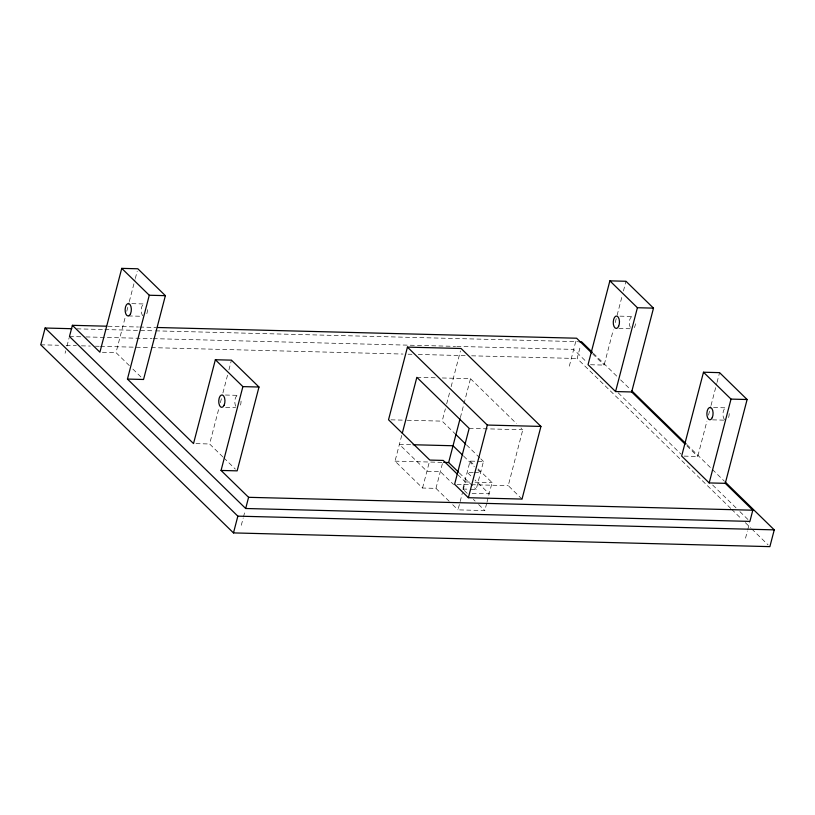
<?xml version="1.0" encoding="UTF-8"?>
<svg xmlns="http://www.w3.org/2000/svg" width="815" height="815" viewBox="0 0 815 815"><rect width="100%" height="100%" fill="white"/><g stroke="black" fill="none" stroke-linecap="round" stroke-linejoin="round"><path stroke-width="0.61" stroke-dasharray="4.08 3.06" d="M65.098 353.262L65.73 350.868M66.973 346.08L69.153 337.695M129.33 365.609L116.005 352.61L125.184 317.381M126.763 311.299L128.984 302.793M129.3 301.581L134.995 279.718M135.31 278.496L137.205 271.212M222.943 456.981L209.618 443.981L219.113 407.531M220.376 402.671L221.639 397.812M222.913 392.952L227.65 374.737M228.923 369.867L231.45 360.149M241.311 525.257L243.186 518.075M243.491 516.873L245.05 510.893M449.177 501.266L435.964 488.368L422.547 488.022L395.02 461.147L401.714 435.444M422.547 488.022L429.536 461.198M455.931 434.578L442.168 421.141L445.377 408.824M446.661 403.904L449.87 391.587M451.153 386.667L460.455 350.949M435.964 488.368L442.657 462.655M460.363 417.575L470.489 378.69L440.548 377.926M467.189 493.35L462.777 489.051L470.061 461.107L483.468 461.453L476.184 489.397L470.092 489.245M486.677 503.364L484.803 510.557L457.989 509.864L462.349 493.106M463.226 489.744L465.263 481.92L458.213 475.043M486.993 502.172L492.087 482.612L477.987 468.849M522.018 499.075L508.244 485.638L522.802 429.76L520.999 427.997M569.318 366.159L576.022 340.456M730.79 508.479L577.152 358.508L580.586 345.336M590.518 364.743L604.129 365.089L613.308 329.861M615.213 322.577L616.792 316.495M617.108 315.283L622.171 295.845M623.434 290.986L625.971 281.267M684.131 456.115L697.742 456.461L706.921 421.233M708.5 415.161L710.721 406.654M711.037 405.442L716.731 383.57M717.047 382.357L719.584 372.638M745.531 538.155L747.406 530.973M747.712 529.77L749.586 522.588M131.836 303.659L144.214 303.975M619.96 316.149L632.338 316.464M128.352 315.935L141.973 316.281M618.952 328.486L630.097 328.761M107.947 326.234L138.428 327.009M139.691 327.039L156.205 327.467M76.895 328.842L103.587 329.525M104.86 329.555L154.432 330.819M155.706 330.849L577.703 341.648M69.469 336.503L80.899 336.789M85.983 336.921L152.028 338.612M153.291 338.643L416.2 345.366M417.474 345.397L455.575 346.375M456.838 346.406L573.689 349.401L586.403 361.809M40.75 344.796L58.548 345.244M66.168 345.438L76.345 345.703M81.429 345.835L90.322 346.059M95.406 346.192L99.216 346.283M100.49 346.324L150.062 347.587M151.335 347.618L403.018 354.056M408.101 354.189L411.911 354.281M418.268 354.444L466.567 355.686M471.651 355.809L577.152 358.508M102.384 352.263L116.005 352.61M416.852 377.325L435.567 377.803M225.449 395.031L237.827 395.346M713.573 407.52L725.951 407.836M225.674 407.398L235.576 407.653M712.565 419.857L723.71 420.143M391.027 419.837L405.992 420.214M407.235 420.245L442.168 421.141M469.165 428.384L522.802 429.76M410.607 444.674L399.381 444.389L426.917 471.253L440.324 471.6L453.537 484.497M195.997 443.635L209.618 443.981M395.02 461.147L442.423 462.36M473.24 472.445L467.148 472.282L471.549 476.592M474.462 472.476L480.555 472.629L477.896 470.031M465.263 481.92L470.143 482.052M475.013 482.174L492.087 482.612M457.103 484.334L508.244 485.638M462.777 489.051L468.87 489.204M472.109 493.35L489.173 493.788L475.074 480.025M593.34 353.282L616.975 376.357M620.612 379.902L630.616 389.662M686.974 444.674L711.526 468.635M712.432 469.522L724.25 481.064M592.587 353.822L604.129 365.089M686.882 445.866L697.742 456.461M618.198 392.84L680.871 454.016M712.656 485.037L736.271 508.091M739.908 511.637L749.902 521.396M731.697 509.365L741.701 519.124M745.338 522.67L750.788 527.998M751.705 528.884L768.066 544.858M470.489 378.69L516.486 423.596M466.598 444.98L479.913 457.989M480.799 458.855L483.468 461.453M470.061 461.107L474.462 465.406M463.684 456.156L474.34 466.557M459.314 472.924L476.184 489.397M473.352 499.371L475.114 501.093M478.639 504.536L484.803 510.557M452.702 504.709L457.989 509.864M132.876 369.083L143.542 379.484M223.83 457.847L235.372 469.124M630.341 327.345A6.204 3.107 -88.5 0 1 629.914 319.256A6.204 3.107 -88.5 0 1 633.907 317.055M635.496 323.799A6.204 3.107 -88.5 0 1 633.377 328.496M729.181 413.551A6.204 3.107 -88.5 0 1 728.345 418.064M724.616 419.603A6.204 3.107 -88.5 0 1 723.15 412.084A6.204 3.107 -88.5 0 1 726.756 407.928M147.444 309.69A6.204 3.107 -88.5 0 1 146.608 314.203M142.87 315.751A6.204 3.107 -88.5 0 1 141.413 308.223A6.204 3.107 -88.5 0 1 145.019 304.066M241.057 401.062A6.204 3.107 -88.5 0 1 239.6 406.654M235.82 406.237A6.204 3.107 -88.5 0 1 235.189 398.841A6.204 3.107 -88.5 0 1 238.632 395.438"/><path stroke-width="1.22" d="M71.812 328.71L45.12 328.027L40.75 344.796L233.477 532.908L769.88 546.631L774.25 529.862L725.156 481.95M106.673 326.204L72.382 325.317L69.469 336.503L245.682 508.499L749.902 521.396L752.805 510.21L725.279 483.336L709.182 482.928L681.656 456.054L703.488 372.231L719.584 372.638L747.111 399.513L725.279 483.336M121.751 268.369L149.277 295.244L127.446 379.067L143.542 379.484L165.374 295.651L137.837 268.777L121.751 268.369L99.909 352.192L72.382 325.317M215.364 359.741L242.89 386.616L221.059 470.449L237.145 470.856L258.987 387.023L231.45 360.149L215.364 359.741L193.522 443.574L127.446 379.067M233.477 532.908L237.848 516.15L45.12 328.027M245.682 508.499L248.585 497.313L221.059 470.449M402.294 433.203L416.852 377.325L469.165 428.384L454.607 484.273L468.37 497.71L522.018 499.075L540.936 426.428L461.096 348.494L407.449 347.119L388.531 419.766L429.831 460.078L443.238 460.424L457.337 474.187M458.427 472.058L448.657 462.523L460.047 418.788M468.37 497.71L487.299 425.053L407.449 347.119M631.666 391.964L653.498 308.141L625.971 281.267L609.875 280.859L588.043 364.682L615.57 391.557L631.666 391.964L685.069 444.094M615.57 391.557L637.411 307.724L609.875 280.859M709.182 482.928L731.024 399.106L703.488 372.231M149.277 295.244L165.374 295.651M637.411 307.724L653.498 308.141M157.478 327.498L576.602 338.215L591.7 352.956M578.976 341.679L581.523 341.75L592.434 352.396M242.89 386.616L258.987 387.023M731.024 399.106L747.111 399.513M487.299 425.053L540.936 426.428M413.103 444.735L453.028 445.754L462.798 455.29M443.666 462.39L448.657 462.523M248.585 497.313L752.805 510.21M237.848 516.15L774.25 529.862M631.523 390.548L686.067 443.788M455.931 434.578L465.701 444.114M224.135 405.167A6.204 3.107 -88.5 0 0 222.546 395.031A6.204 3.107 -88.5 0 0 218.868 403.17A6.204 3.107 -88.5 0 0 224.135 405.167M130.522 313.795A6.204 3.107 -88.5 0 0 128.933 303.659A6.204 3.107 -88.5 0 0 125.255 311.799A6.204 3.107 -88.5 0 0 130.522 313.795M712.259 417.647A6.204 3.107 -88.5 0 0 710.67 407.51A6.204 3.107 -88.5 0 0 707.002 415.66A6.204 3.107 -88.5 0 0 712.259 417.647M618.646 326.275A6.204 3.107 -88.5 0 0 617.057 316.139A6.204 3.107 -88.5 0 0 613.389 324.288A6.204 3.107 -88.5 0 0 618.646 326.275"/></g></svg>
